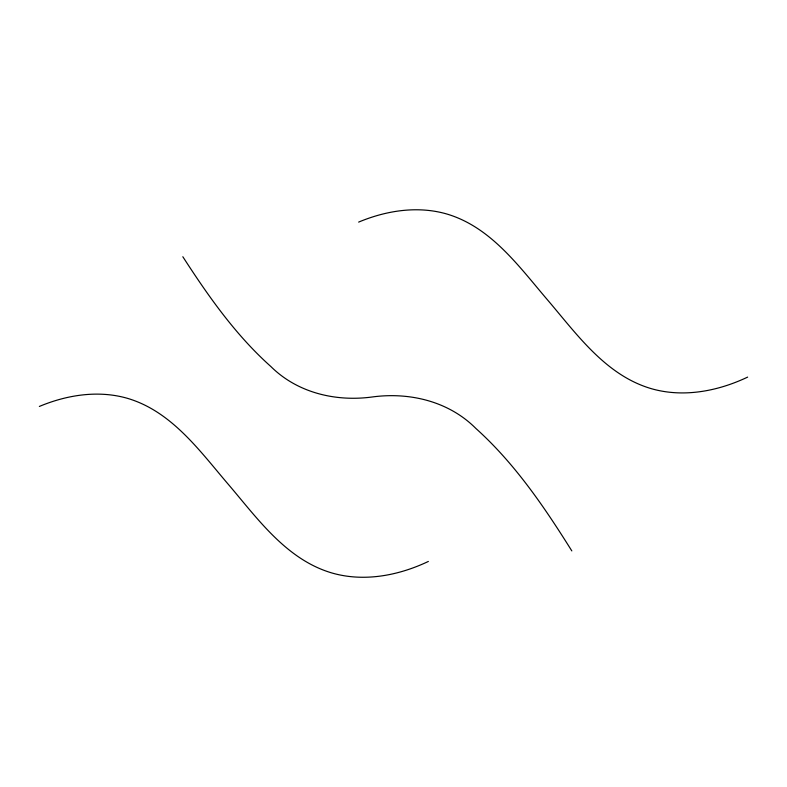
<?xml version="1.0" encoding="UTF-8"?>
<svg xmlns="http://www.w3.org/2000/svg" width="787" height="787" viewBox="0 0 787 787"><rect width="100%" height="100%" fill="white"/><g stroke="black" fill="none" stroke-linecap="round" stroke-linejoin="round"><path stroke-width="1.18" d="M747.65 377.101C718.118 391.139 683.716 397.858 651.705 388.778C605.98 375.586 577.107 334.564 547.703 300.113C519.115 266.695 490.96 227 446.711 213.975C417.572 205.574 386.201 210.562 358.646 222.101M428.354 561.446C398.822 575.484 364.42 582.203 332.409 573.123C286.684 559.931 257.811 518.908 228.407 484.458C199.809 451.04 171.664 411.345 127.415 398.32C98.277 389.919 66.905 394.907 39.35 406.446M182.83 256.729C208.319 296.138 235.677 335.134 270.885 366.545C297.388 392.841 335.626 401.852 371.877 397.022C409.25 391.877 448.669 401.144 475.879 428.453C514.678 463.346 544.309 506.946 571.824 550.91"/></g></svg>
